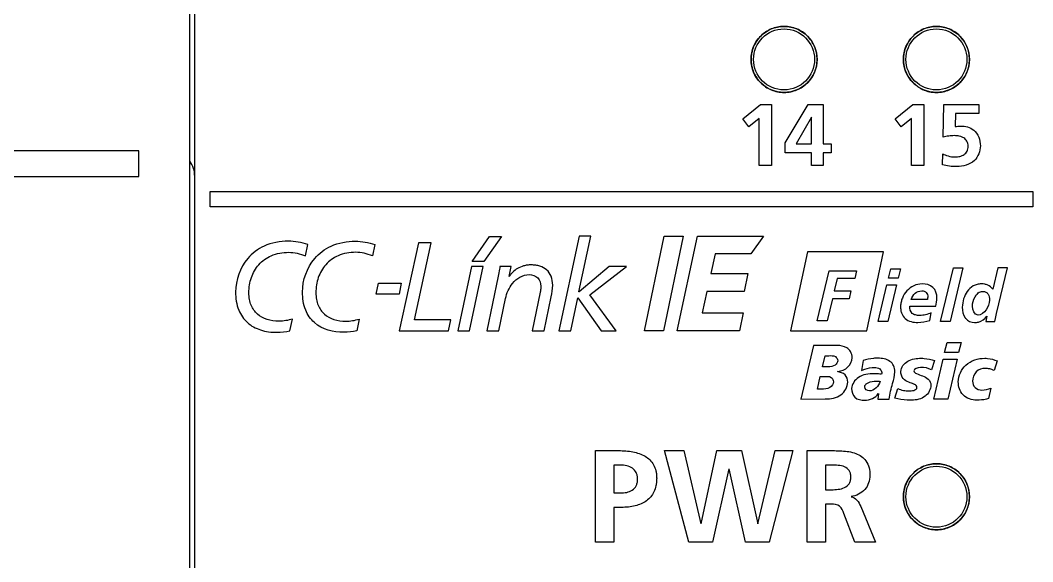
# Model space of a CAD drawing. Header units: millimetres. Extents: x 0 to 900, y 0 to 297.
# Drawn here: x 676.437 to 678.928, y 145.771 to 147.102 of the extents above; entities that cross this region are included whole.
import ezdxf

# ---------------------------------------------------------------- set-up
doc = ezdxf.new("R2010")
doc.units = ezdxf.units.MM

msp = doc.modelspace()

# ---------------------------------------------------------------- linework, layer by layer
at = {"color": 7, "linetype": 'Continuous'}
for p, q in [((676.85378072, 142.03042821), (676.85378072, 148.45542821)), ((676.86628072, 142.03042821), (676.86628072, 148.45542821)), ((678.31640982, 147.08669922), (678.31628032, 147.08669912)), ((678.69141267, 147.08669922), (678.69128032, 147.08669911)), ((678.31628071, 146.92417706), (678.31640982, 146.92417696)), ((678.69128071, 146.92417707), (678.69141267, 146.92417696)), ((678.21490757, 146.85923774), (678.25870387, 146.89444273)), ((678.25870387, 146.89444273), (678.28531756, 146.89444273)), ((678.28531756, 146.89444273), (678.28531756, 146.74462235)), ((678.31946747, 146.80000292), (678.37547248, 146.89444273)), ((678.37547248, 146.89444273), (678.41283068, 146.89444273)), ((678.41283068, 146.89444273), (678.41283068, 146.79806503)), ((678.58973846, 146.85925928), (678.63351322, 146.89446427)), ((678.63351322, 146.89446427), (678.66012691, 146.89446427)), ((678.66012691, 146.89446427), (678.66012691, 146.74464388)), ((678.70816503, 146.81397726), (678.70967228, 146.89446427)), ((678.70967228, 146.89446427), (678.7957361, 146.89446427)), ((678.7957361, 146.89446427), (678.7957361, 146.87213547)), ((678.73800853, 146.87213547), (678.73736257, 146.8401603)), ((678.7957361, 146.87213547), (678.73800853, 146.87213547)), ((678.22993698, 146.83970812), (678.21490757, 146.85923774)), ((678.25525874, 146.86031435), (678.22993698, 146.83970812)), ((678.25525874, 146.74462235), (678.25525874, 146.86031435)), ((678.38363315, 146.86311352), (678.3465118, 146.79806503)), ((678.38406379, 146.79806503), (678.38406379, 146.86311352)), ((678.60474633, 146.83972966), (678.58973846, 146.85925928)), ((678.63008962, 146.86033588), (678.60474633, 146.83972966)), ((678.63008962, 146.74464388), (678.63008962, 146.86033588)), ((678.31946747, 146.77573624), (678.31946747, 146.80000292)), ((678.3465118, 146.79806503), (678.38406379, 146.79806503)), ((678.41283068, 146.79806503), (678.43192966, 146.79806503)), ((678.43192966, 146.79806503), (678.43192966, 146.77573624)), ((676.72878072, 146.78042821), (672.22878072, 146.78042821)), ((676.72878072, 146.71792821), (676.72878072, 146.78042821)), ((678.38406379, 146.77573624), (678.31946747, 146.77573624)), ((678.38406379, 146.74462235), (678.38406379, 146.77573624)), ((678.41283068, 146.77573624), (678.41283068, 146.74462235)), ((678.43192966, 146.77573624), (678.41283068, 146.77573624)), ((678.70601182, 146.74636645), (678.70665778, 146.77319545)), ((678.28531756, 146.74462235), (678.25525874, 146.74462235)), ((678.41283068, 146.74462235), (678.38406379, 146.74462235)), ((678.66012691, 146.74464388), (678.63008962, 146.74464388)), ((672.22878072, 146.71792821), (676.72878072, 146.71792821)), ((676.90422789, 146.64330958), (676.90422789, 146.68081912)), ((676.90422789, 146.68081912), (678.9283102, 146.68081912)), ((678.9283102, 146.68081912), (678.9283102, 146.64330958)), ((678.9283102, 146.64330958), (676.90422789, 146.64330958)), ((677.54861508, 146.50905839), (677.59196317, 146.57051301)), ((677.62109471, 146.57051301), (677.57783482, 146.50905839)), ((677.59196317, 146.57051301), (677.62109471, 146.57051301)), ((677.81186983, 146.57102895), (677.76249358, 146.3383084)), ((677.81148177, 146.4344494), (677.8410008, 146.57102895)), ((677.8410008, 146.57102895), (677.81186983, 146.57102895)), ((677.97310002, 146.3383966), (678.02146202, 146.57126708)), ((678.06782199, 146.57126708), (678.01945998, 146.3383966)), ((678.02146202, 146.57126708), (678.06782199, 146.57126708)), ((678.05317712, 146.3383966), (678.10317515, 146.57126708)), ((678.10317515, 146.57126708), (678.2658738, 146.57126708)), ((678.2658738, 146.57126708), (678.23471491, 146.52723107)), ((677.13869122, 146.52227889), (677.14439306, 146.55010016)), ((677.30907169, 146.55010016), (677.3033434, 146.52227889)), ((677.41645412, 146.55459813), (677.36962231, 146.33815756)), ((677.40691578, 146.36541879), (677.44784731, 146.55459813)), ((677.44784731, 146.55459813), (677.41645412, 146.55459813)), ((678.14650119, 146.52723107), (678.13579867, 146.47915129)), ((678.23471491, 146.52723107), (678.14650119, 146.52723107)), ((678.37377217, 146.53220621), (678.33262456, 146.3383966)), ((678.56120966, 146.53220621), (678.37377217, 146.53220621)), ((678.51997385, 146.3383966), (678.56120966, 146.53220621)), ((677.54691732, 146.4965699), (677.5133457, 146.3383084)), ((677.54256487, 146.3383084), (677.57598655, 146.4965699)), ((677.57598655, 146.4965699), (677.54691732, 146.4965699)), ((677.57783482, 146.50905839), (677.54861508, 146.50905839)), ((677.64458501, 146.4965699), (677.61730614, 146.4965699)), ((677.63963284, 146.47146506), (677.64458501, 146.4965699)), ((677.88565859, 146.4965699), (677.81217026, 146.4344494)), ((677.8388494, 146.4264192), (677.92853042, 146.4965699)), ((677.92853042, 146.4965699), (677.88565859, 146.4965699)), ((677.6129537, 146.47234701), (677.58537055, 146.3383084)), ((677.64032133, 146.47146506), (677.63963284, 146.47146506)), ((678.13579867, 146.47915129), (678.22741615, 146.47915129)), ((678.22741615, 146.47915129), (678.21781166, 146.43513733)), ((678.39812295, 146.36302869), (678.42702021, 146.48593353)), ((678.42702021, 146.48593353), (678.49484755, 146.48593353)), ((678.49484755, 146.48593353), (678.49012909, 146.46655257)), ((678.57346001, 146.46808276), (678.57895018, 146.49062553)), ((678.57895018, 146.49062553), (678.60252925, 146.49062553)), ((678.60252925, 146.49062553), (678.59710082, 146.46808276)), ((678.70166099, 146.36089436), (678.73290425, 146.49293184)), ((678.75646127, 146.49293184), (678.72524006, 146.36089436)), ((678.73290425, 146.49293184), (678.75646127, 146.49293184)), ((678.84243865, 146.49293184), (678.82971204, 146.44078184)), ((678.83880058, 146.38096324), (678.86599567, 146.49293184)), ((678.86599567, 146.49293184), (678.84243865, 146.49293184)), ((677.31255983, 146.42803318), (677.3184601, 146.45540025)), ((677.3184601, 146.45540025), (677.37457449, 146.45540025)), ((677.37457449, 146.45540025), (677.36892998, 146.42803318)), ((678.44717288, 146.46655257), (678.43989675, 146.43623536)), ((678.49012909, 146.46655257), (678.44717288, 146.46655257)), ((678.54772898, 146.36089436), (678.56934569, 146.4515902)), ((678.56934569, 146.4515902), (678.59299091, 146.4515902)), ((678.59299091, 146.4515902), (678.57136978, 146.36089436)), ((678.59710082, 146.46808276), (678.57346001, 146.46808276)), ((677.36892998, 146.42803318), (677.31255983, 146.42803318)), ((677.71628795, 146.43298627), (677.69675706, 146.3383084)), ((677.72589244, 146.3383084), (677.74326696, 146.42174484)), ((677.81217026, 146.4344494), (677.81148177, 146.4344494)), ((677.90333738, 146.3383084), (677.8388494, 146.4264192)), ((678.12649404, 146.43513733), (678.11510359, 146.38240615)), ((678.21781166, 146.43513733), (678.12649404, 146.43513733)), ((678.43989675, 146.43623536), (678.48089443, 146.43623536)), ((678.48089443, 146.43623536), (678.47656403, 146.41692496)), ((677.61450594, 146.3383084), (677.63125867, 146.41808473)), ((677.79162896, 146.3383084), (677.80876975, 146.41954877)), ((677.80876975, 146.41954877), (677.8661277, 146.3383084)), ((678.43539437, 146.41692496), (678.42275595, 146.36302869)), ((678.47656403, 146.41692496), (678.43539437, 146.41692496)), ((678.62563206, 146.39888016), (678.68958321, 146.39888016)), ((678.66919182, 146.41511254), (678.62918634, 146.41511254)), ((678.11510359, 146.38240615), (678.2161139, 146.38240615)), ((678.2161139, 146.38240615), (678.20711355, 146.3383966)), ((678.67476637, 146.36386655), (678.67817012, 146.38251548)), ((678.81554343, 146.37424807), (678.81298135, 146.36089436)), ((677.10044965, 146.3383966), (677.10645576, 146.3671827)), ((677.27109086, 146.3671827), (677.26508419, 146.3383084)), ((677.49644303, 146.36541879), (677.40691578, 146.36541879)), ((677.49086908, 146.33815756), (677.49644303, 146.36541879)), ((678.42275595, 146.36302869), (678.39812295, 146.36302869)), ((678.57136978, 146.36089436), (678.54772898, 146.36089436)), ((678.72524006, 146.36089436), (678.70166099, 146.36089436)), ((678.81298135, 146.36089436), (678.83492439, 146.36089436)), ((677.36962231, 146.33815756), (677.49086908, 146.33815756)), ((677.5133457, 146.3383084), (677.54256487, 146.3383084)), ((677.58537055, 146.3383084), (677.61450594, 146.3383084)), ((677.69675706, 146.3383084), (677.72589244, 146.3383084)), ((677.76249358, 146.3383084), (677.79162896, 146.3383084)), ((677.8661277, 146.3383084), (677.90333738, 146.3383084)), ((678.01945998, 146.3383966), (677.97310002, 146.3383966)), ((678.20711355, 146.3383966), (678.05317712, 146.3383966)), ((678.33262456, 146.3383966), (678.51997385, 146.3383966)), ((678.38858461, 146.30211206), (678.35749128, 146.17012308)), ((678.44717288, 146.30211206), (678.38858461, 146.30211206)), ((678.71150361, 146.28473754), (678.71748767, 146.30969246)), ((678.71748767, 146.30969246), (678.75189715, 146.30969246)), ((678.75189715, 146.30969246), (678.74593072, 146.28473754)), ((678.41129936, 146.24990032), (678.41765384, 146.27713509)), ((678.41765384, 146.27713509), (678.42671652, 146.27713509)), ((678.74593072, 146.28473754), (678.71150361, 146.28473754)), ((678.42448018, 146.24990032), (678.41129936, 146.24990032)), ((678.51073537, 146.2652287), (678.50670984, 146.24046781)), ((678.68693234, 146.26510082), (678.67917996, 146.24276972)), ((678.68460839, 146.17012308), (678.70762742, 146.26865068)), ((678.70762742, 146.26865068), (678.74205453, 146.26865068)), ((678.74205453, 146.26865068), (678.71904051, 146.17012308)), ((678.84112454, 146.2643247), (678.83313843, 146.24068389)), ((678.39827347, 146.19503481), (678.40555342, 146.22610518)), ((678.40555342, 146.22610518), (678.41407752, 146.22610518)), ((678.5891985, 146.17292329), (678.59656282, 146.19622013)), ((678.82538605, 146.19714618), (678.81980768, 146.17158713)), ((678.35749128, 146.17012308), (678.41771558, 146.17078896)), ((678.40772744, 146.19503481), (678.39827347, 146.19503481)), ((678.54871677, 146.18390363), (678.54686907, 146.17012308)), ((678.54686907, 146.17012308), (678.57477413, 146.17012308)), ((678.71904051, 146.17012308), (678.68460839, 146.17012308)), ((677.8520916, 145.81880643), (677.8520916, 146.04377387)), ((677.8520916, 146.04377387), (677.90913015, 146.04377387)), ((678.08194682, 145.81880643), (678.02232443, 146.04377387)), ((678.02232443, 146.04377387), (678.06971659, 146.04377387)), ((678.06971659, 146.04377387), (678.11159653, 145.86393773)), ((678.1122425, 145.86393773), (678.15061271, 146.04377387)), ((678.15061271, 146.04377387), (678.21185001, 146.04377387)), ((678.21185001, 146.04377387), (678.25149062, 145.86393773)), ((678.25213658, 145.86393773), (678.29436104, 146.04377387)), ((678.33817887, 146.04377387), (678.27952542, 145.81880643)), ((678.29436104, 146.04377387), (678.33817887, 146.04377387)), ((678.37295322, 145.81880643), (678.37295322, 146.04377387)), ((678.37295322, 146.04377387), (678.42161578, 146.04377387)), ((677.89720136, 146.00833202), (677.89720136, 145.93966614)), ((677.91300593, 146.00833202), (677.89720136, 146.00833202)), ((678.18026242, 145.99866411), (678.14029883, 145.81880643)), ((678.22151793, 145.81880643), (678.18090838, 145.99866411)), ((678.41806298, 146.00833202), (678.41806298, 145.94771915)), ((678.4328986, 146.00833202), (678.41806298, 146.00833202)), ((678.69141267, 146.01164459), (678.69128141, 146.01164448)), ((678.41806298, 145.94771915), (678.4328986, 145.94771915)), ((677.89720136, 145.93966614), (677.91300593, 145.93966614)), ((677.89720136, 145.90422429), (677.89720136, 145.81880643)), ((677.91623575, 145.90422429), (677.89720136, 145.90422429)), ((678.41806298, 145.9122773), (678.41806298, 145.81880643)), ((678.43257562, 145.9122773), (678.41806298, 145.9122773)), ((678.50509575, 145.90678661), (678.54118356, 145.81880643)), ((678.49090609, 145.81880643), (678.46384024, 145.88906569)), ((678.6912805, 145.84916654), (678.69141267, 145.84916643)), ((677.89720136, 145.81880643), (677.8520916, 145.81880643)), ((678.14029883, 145.81880643), (678.08194682, 145.81880643)), ((678.27952542, 145.81880643), (678.22151793, 145.81880643)), ((678.41806298, 145.81880643), (678.37295322, 145.81880643)), ((678.54118356, 145.81880643), (678.49090609, 145.81880643))]:
    msp.add_line(p, q, dxfattribs=at)
for centre, radius in [((678.31628072, 147.00542821), 0.08125), ((678.31628072, 147.00542821), 0.075), ((678.69128072, 147.00542821), 0.08125), ((678.69128072, 147.00542821), 0.075), ((678.69128072, 145.93042821), 0.08125), ((678.69128072, 145.93042821), 0.075)]:
    msp.add_circle(centre, radius, dxfattribs=at)
for centre, radius, start, end in [((678.31640478, 147.0044846), 0.08221462, 90.08673982, 95.98152101), ((678.69140997, 147.00452424), 0.08217498, 90.0903984, 95.97743184), ((678.31720195, 147.00543056), 0.08205546, 171.20407261, 188.95031554), ((678.69215236, 147.00543029), 0.08200302, 171.05512151, 189.10001957), ((678.6913893, 147.00532557), 0.081233, 189.11220945, 189.2967549), ((678.69077686, 147.0052171), 0.08061108, 189.29099616, 200.18757728), ((678.69035429, 147.00507647), 0.08016594, 200.19746672, 201.51792204), ((678.69051398, 147.00514358), 0.08033912, 201.52067108, 207.56443374), ((678.69141468, 147.00558839), 0.08134342, 207.54860516, 207.94558742), ((678.69181571, 147.00580698), 0.08180012, 207.94920645, 212.6092947), ((678.69205372, 147.00595449), 0.08208011, 212.60649597, 213.00684479), ((678.69182395, 147.00578676), 0.08179605, 212.9959879, 224.3416281), ((678.69090722, 147.00493485), 0.080545, 224.36400946, 225.63599444), ((678.69135803, 147.0054039), 0.08119554, 225.63999855, 229.70201527), ((678.69177751, 147.00589277), 0.08183971, 229.6993909, 232.43092737), ((678.69193112, 147.00608851), 0.08208844, 232.43052456, 238.36734694), ((678.69178643, 147.00585237), 0.08181149, 238.36689237, 241.05498315), ((678.69146598, 147.00526505), 0.08114245, 241.0522815, 245.06818375), ((678.69113461, 147.00456445), 0.08036746, 245.07186248, 246.52237729), ((678.69102567, 147.00431648), 0.08009661, 246.52318205, 251.65919436), ((678.69112742, 147.00460393), 0.08040148, 251.6548309, 252.3707893), ((678.69117133, 147.0047477), 0.0805518, 252.37199356, 257.61849906), ((678.69118637, 147.00481079), 0.08061664, 257.61767388, 258.19726829), ((678.69127403, 147.00523484), 0.08104965, 258.19792612, 263.70553192), ((678.69138196, 147.00603764), 0.08185945, 263.69204977, 264.30748416), ((678.69141036, 147.00636149), 0.08218452, 264.31017327, 269.90961292), ((676.80378072, 146.71792821), 0.0625, 0, 36.77276911), ((678.6914126, 145.9292656), 0.08237899, 90.0912414, 90.87059564), ((678.69141258, 145.92926692), 0.08237767, 89.42634722, 89.999936), ((678.69141553, 145.92937286), 0.08227171, 84.61547014, 89.42766094), ((678.69144148, 145.92967913), 0.08196436, 83.79000716, 84.61343843), ((678.69213794, 145.93043537), 0.0819886, 170.9527975, 189.00070998), ((678.69141014, 145.93135418), 0.08218774, 264.1569046, 269.90962313)]:
    msp.add_arc(centre, radius, start, end, dxfattribs=at)
for points, knots in [([(678.30783738, 147.0862516), (678.30521624, 147.08597682), (678.29733195, 147.0847635), (678.27971468, 147.07930413), (678.25749942, 147.06433996), (678.242539, 147.04212436), (678.23747975, 147.02579626), (678.23630956, 147.01927508), (678.23611158, 147.01799726)], [0, 0, 0, 0, 0.0744520434, 0.2251324828, 0.5189910369, 0.8128235367, 0.9634627667, 1, 1, 1, 1]), ([(678.3976511, 147.0054403), (678.39765108, 147.0109367), (678.39656749, 147.02176647), (678.39026419, 147.04212556), (678.37530066, 147.06433707), (678.35309221, 147.07930345), (678.33273636, 147.08561398), (678.32190641, 147.08669906), (678.31640982, 147.08669922)], [0, 0, 0, 0, 0.1294298085, 0.2550205514, 0.5000118235, 0.7449763993, 0.8705665153, 1, 1, 1, 1]), ([(678.68285253, 147.08625243), (678.68022937, 147.08597762), (678.67234398, 147.08476423), (678.65472584, 147.07930306), (678.6325108, 147.06433909), (678.61754588, 147.04212501), (678.61250426, 147.02586207), (678.61133735, 147.01940984), (678.61114669, 147.01820015)], [0, 0, 0, 0, 0.0746478184, 0.225582564, 0.519997469, 0.8144054734, 0.9653319047, 1, 1, 1, 1]), ([(678.77265396, 147.0054403), (678.77265393, 147.0109367), (678.77157034, 147.02176646), (678.76526702, 147.04212556), (678.75030352, 147.06433706), (678.72809506, 147.07930348), (678.70773922, 147.08561392), (678.69690926, 147.08669922), (678.69141267, 147.08669922)], [0, 0, 0, 0, 0.1294297923, 0.2550205151, 0.5000118076, 0.7449763912, 0.8705665111, 1, 1, 1, 1]), ([(678.31640982, 146.92417696), (678.32190641, 146.92417713), (678.33273638, 146.92526223), (678.35309232, 146.931573), (678.37530094, 146.94654016), (678.3902643, 146.96875279), (678.39656749, 146.98911303), (678.39765113, 146.9999435), (678.3976511, 147.0054403)], [0, 0, 0, 0, 0.1294297847, 0.2550166311, 0.4999772127, 0.7449702326, 0.8705646254, 1, 1, 1, 1]), ([(678.69141267, 146.92417696), (678.69690927, 146.92417697), (678.70773924, 146.9252623), (678.72809518, 146.93157296), (678.7503038, 146.94654018), (678.76526714, 146.9687528), (678.77157034, 146.98911303), (678.77265398, 146.9999435), (678.77265396, 147.0054403)], [0, 0, 0, 0, 0.1294297888, 0.2550166392, 0.4999772286, 0.7449702689, 0.8705646417, 1, 1, 1, 1]), ([(678.23614562, 146.99266454), (678.23633562, 146.9914598), (678.2375016, 146.98501241), (678.24253889, 146.96875399), (678.25749915, 146.94653727), (678.27971456, 146.93157232), (678.30003538, 146.92527496), (678.31082474, 146.92418546), (678.31628071, 146.92417706)], [0, 0, 0, 0, 0.0319812841, 0.1717820166, 0.4444672809, 0.7171703309, 0.857001604, 1, 1, 1, 1]), ([(678.73736257, 146.8401603), (678.74188934, 146.84101441), (678.75200871, 146.842332), (678.76795369, 146.84025811), (678.7918906, 146.82962466), (678.79939656, 146.80700342), (678.79939656, 146.79294039)], [0, 0, 0, 0, 0.1536268368, 0.3377306602, 0.5310123003, 1, 1, 1, 1]), ([(678.70665778, 146.77319545), (678.7109888, 146.77140683), (678.72081401, 146.76740194), (678.73535089, 146.76502765), (678.74893829, 146.76654774), (678.75959188, 146.77096969), (678.76622299, 146.77817148), (678.76891438, 146.78564252), (678.76956603, 146.79209437), (678.76889816, 146.7985578), (678.76602348, 146.80607604), (678.76059196, 146.81143188), (678.75586004, 146.8139054), (678.75440384, 146.81453469)], [0, 0, 0, 0, 0.1315531615, 0.2973836274, 0.4068565526, 0.512045245, 0.6147498584, 0.6702786966, 0.7325864222, 0.7953389661, 0.851089306, 0.9556515407, 1, 1, 1, 1]), ([(678.75440384, 146.81453469), (678.75221954, 146.81547862), (678.74584289, 146.81743443), (678.73468131, 146.81840733), (678.72137075, 146.81739462), (678.71249013, 146.81534141), (678.70816503, 146.81397726)], [0, 0, 0, 0, 0.1512039197, 0.4210529743, 0.710599724, 1, 1, 1, 1]), ([(678.79939656, 146.79294039), (678.79939656, 146.78001287), (678.7878155, 146.74940863), (678.74401756, 146.7394542), (678.71743947, 146.7436278), (678.70601182, 146.74636645)], [0, 0, 0, 0, 0.3223220648, 0.7070065686, 1, 1, 1, 1]), ([(677.09667929, 146.55856252), (677.07638073, 146.55856252), (677.03824752, 146.55200098), (676.98375618, 146.51090556), (676.96670999, 146.46277232), (676.96670999, 146.4335454)], [0, 0, 0, 0, 0.3057848762, 0.5597150497, 1, 1, 1, 1]), ([(677.13143328, 146.4335454), (677.13143328, 146.46277317), (677.1484861, 146.51091371), (677.20300392, 146.55200433), (677.24115357, 146.55856252), (677.26146376, 146.55856252)], [0, 0, 0, 0, 0.4401830126, 0.694119598, 1, 1, 1, 1]), ([(677.0734486, 146.36193065), (677.06356244, 146.36193065), (677.04456423, 146.36424198), (677.01925063, 146.37750939), (677.0056732, 146.39702487), (677.00039909, 146.41591334), (676.99910353, 146.43281673), (677.00056284, 146.45093453), (677.00648919, 146.47500421), (677.02196499, 146.5028537), (677.05495605, 146.52670351), (677.08274138, 146.53128016), (677.09734958, 146.53128016)], [0, 0, 0, 0, 0.1095970941, 0.2085190238, 0.307629027, 0.3628582146, 0.4246672518, 0.4945742801, 0.5634765396, 0.6986010975, 0.8380547926, 1, 1, 1, 1]), ([(677.2620679, 146.53128016), (677.24745457, 146.53128016), (677.21966845, 146.52671303), (677.18668839, 146.50285359), (677.17124935, 146.47499934), (677.16534336, 146.45093308), (677.16388922, 146.43281664), (677.16518231, 146.41591394), (677.17044938, 146.39702778), (677.18400852, 146.3775126), (677.20930245, 146.36424146), (677.22828778, 146.36193065), (677.23816692, 146.36193065)], [0, 0, 0, 0, 0.1620492435, 0.3014668035, 0.4365622098, 0.5054722562, 0.5753980095, 0.6372244292, 0.6924645982, 0.791567786, 0.8904488561, 1, 1, 1, 1]), ([(677.61730614, 146.4965699), (677.61700055, 146.49430078), (677.61576182, 146.48618776), (677.61406915, 146.47815603), (677.6129537, 146.47234701)], [0, 0, 0, 0, 0.2790584079, 1, 1, 1, 1]), ([(677.74326696, 146.42174484), (677.74521736, 146.4312693), (677.74845585, 146.4482233), (677.74507631, 146.47209806), (677.73316184, 146.48925938), (677.71835108, 146.49692278), (677.70509565, 146.49979633), (677.69461859, 146.50046887), (677.68459115, 146.49987024), (677.67301213, 146.49757199), (677.65630061, 146.49056931), (677.64530493, 146.47947458), (677.64032133, 146.47146506)], [0, 0, 0, 0, 0.1670619108, 0.2944563458, 0.4030675252, 0.5123891816, 0.571889844, 0.6356515439, 0.6921135814, 0.7440694302, 0.8378994127, 1, 1, 1, 1]), ([(677.63125867, 146.41808473), (677.63397569, 146.43125023), (677.64523575, 146.458667), (677.67353083, 146.4767171), (677.68900525, 146.4767171)], [0, 0, 0, 0, 0.46487452, 1, 1, 1, 1]), ([(677.68900525, 146.4767171), (677.69657668, 146.4767171), (677.71279613, 146.471319), (677.71784019, 146.4551605), (677.71784019, 146.44781984)], [0, 0, 0, 0, 0.5077381006, 1, 1, 1, 1]), ([(677.71784019, 146.44781984), (677.71784019, 146.44681893), (677.71759876, 146.44184761), (677.71698312, 146.4368984), (677.71628795, 146.43298627)], [0, 0, 0, 0, 0.2012155765, 1, 1, 1, 1]), ([(678.65601541, 146.45368043), (678.64232475, 146.45368043), (678.62102908, 146.44323958), (678.60829271, 146.42231799), (678.60407715, 146.40890175), (678.6028794, 146.39874903), (678.60337368, 146.38925301), (678.60604162, 146.37855408), (678.61710567, 146.36233946), (678.63484431, 146.35876444), (678.64578473, 146.35876444)], [0, 0, 0, 0, 0.2761120311, 0.416727695, 0.4874876023, 0.5582393554, 0.6217826691, 0.6782179855, 0.7793543897, 1, 1, 1, 1]), ([(678.69236137, 146.41916071), (678.69257599, 146.42836271), (678.68634236, 146.44933413), (678.66539043, 146.45368043), (678.65601541, 146.45368043)], [0, 0, 0, 0, 0.4954110408, 1, 1, 1, 1]), ([(678.82971204, 146.44078184), (678.82636517, 146.44472996), (678.82016879, 146.44989059), (678.81009616, 146.4531977), (678.80111351, 146.45400881), (678.79130599, 146.45284941), (678.77856059, 146.44773431), (678.76600093, 146.43574134), (678.75739531, 146.41694797), (678.75368231, 146.3946052), (678.75631689, 146.37683602), (678.76253314, 146.36938764), (678.76287727, 146.36899882)], [0, 0, 0, 0, 0.1093216776, 0.1635215369, 0.2219197676, 0.298590123, 0.369870837, 0.5087428591, 0.6527705672, 0.7982840971, 0.9892364164, 1, 1, 1, 1]), ([(676.96670999, 146.4335454), (676.96670999, 146.41853703), (676.97052099, 146.39043159), (676.9937631, 146.35618798), (677.02881217, 146.33776912), (677.06563048, 146.33325954), (677.09002908, 146.33576836), (677.10044965, 146.3383966)], [0, 0, 0, 0, 0.2340891129, 0.4291960428, 0.6211733292, 0.8323780362, 1, 1, 1, 1]), ([(677.23321474, 146.33462533), (677.20776865, 146.33462533), (677.16608004, 146.34482203), (677.13524026, 146.39044649), (677.13143328, 146.41853867), (677.13143328, 146.4335454)], [0, 0, 0, 0, 0.4804436655, 0.716660344, 1, 1, 1, 1]), ([(678.62918634, 146.41511254), (678.6314008, 146.420687), (678.63667429, 146.4322003), (678.64935221, 146.43638971), (678.65523929, 146.43638971)], [0, 0, 0, 0, 0.5046747356, 1, 1, 1, 1]), ([(678.65523929, 146.43638971), (678.65917569, 146.43638971), (678.6681223, 146.43415899), (678.66997612, 146.42517606), (678.66987974, 146.421273)], [0, 0, 0, 0, 0.5020503406, 1, 1, 1, 1]), ([(678.77965227, 146.39851415), (678.7798849, 146.40665877), (678.78339751, 146.41901529), (678.79226395, 146.43060508), (678.7994562, 146.43464879), (678.8060569, 146.43578064), (678.81325672, 146.43421838), (678.82068028, 146.42683695), (678.8221196, 146.41890305), (678.82204785, 146.41384253)], [0, 0, 0, 0, 0.3096602399, 0.4666443115, 0.5411611897, 0.6175998336, 0.7172948573, 0.8076568856, 1, 1, 1, 1]), ([(678.67817012, 146.38251548), (678.67378703, 146.38052741), (678.66468984, 146.37723228), (678.65145822, 146.37557672), (678.64013346, 146.37648016), (678.62789689, 146.38190078), (678.62548707, 146.39264254), (678.62563206, 146.39888016)], [0, 0, 0, 0, 0.2152027775, 0.4295832811, 0.5906309139, 0.7210168281, 1, 1, 1, 1]), ([(678.78522623, 146.35876444), (678.78840295, 146.35876444), (678.80004714, 146.35968453), (678.81021686, 146.3675436), (678.81522152, 146.37424807)], [0, 0, 0, 0, 0.2752048935, 1, 1, 1, 1]), ([(678.83492439, 146.36089436), (678.83512373, 146.36222453), (678.8362823, 146.36894018), (678.83767381, 146.37561181), (678.83880058, 146.38096324)], [0, 0, 0, 0, 0.1973969364, 1, 1, 1, 1]), ([(678.48369081, 146.27188305), (678.48383524, 146.27710253), (678.48199334, 146.28725478), (678.46838185, 146.29982386), (678.45528122, 146.30211206), (678.44717288, 146.30211206)], [0, 0, 0, 0, 0.2947449391, 0.5422956198, 1, 1, 1, 1]), ([(678.42671652, 146.27713509), (678.4320672, 146.27713509), (678.44239155, 146.27849263), (678.44845486, 146.26874687), (678.44833706, 146.26488565)], [0, 0, 0, 0, 0.5807311134, 1, 1, 1, 1]), ([(678.44818713, 146.23835553), (678.4573607, 146.23947082), (678.47527677, 146.24579999), (678.48347254, 146.26367656), (678.48369081, 146.27188305)], [0, 0, 0, 0, 0.5295615073, 1, 1, 1, 1]), ([(678.54710338, 146.27089085), (678.54352441, 146.27089085), (678.53122218, 146.27050326), (678.51900353, 146.26801225), (678.51073537, 146.2652287)], [0, 0, 0, 0, 0.2908996198, 1, 1, 1, 1]), ([(678.57477413, 146.17012308), (678.57676552, 146.18325849), (678.58197145, 146.20558849), (678.59034594, 146.23274383), (678.58774209, 146.25294539), (678.57351552, 146.26857637), (678.55740365, 146.27089085), (678.54710338, 146.27089085)], [0, 0, 0, 0, 0.3086049347, 0.5327923603, 0.6546939318, 0.760738266, 1, 1, 1, 1]), ([(678.60375517, 146.23857161), (678.60399799, 146.24858075), (678.62060783, 146.26863438), (678.64286696, 146.27089085), (678.65437497, 146.27089085)], [0, 0, 0, 0, 0.4652435171, 1, 1, 1, 1]), ([(678.65437497, 146.27089085), (678.65669346, 146.27089085), (678.66773306, 146.27023141), (678.67862152, 146.26776378), (678.68693234, 146.26510082)], [0, 0, 0, 0, 0.2099026489, 1, 1, 1, 1]), ([(678.7451546, 146.21281852), (678.74554631, 146.22788995), (678.76011749, 146.26054256), (678.79380174, 146.27089085), (678.81026934, 146.27089085)], [0, 0, 0, 0, 0.477950178, 1, 1, 1, 1]), ([(678.81026934, 146.27089085), (678.81259652, 146.27089085), (678.82312317, 146.2700784), (678.83354455, 146.26750449), (678.84112454, 146.2643247)], [0, 0, 0, 0, 0.2206458911, 1, 1, 1, 1]), ([(678.44833706, 146.26488565), (678.44823681, 146.26066057), (678.44145008, 146.25071646), (678.43043529, 146.24990032), (678.42448018, 146.24990032)], [0, 0, 0, 0, 0.4150975582, 1, 1, 1, 1]), ([(678.50670984, 146.24046781), (678.50937424, 146.24182244), (678.51943002, 146.24658178), (678.53076591, 146.2482202), (678.53887856, 146.2482202)], [0, 0, 0, 0, 0.2692386257, 1, 1, 1, 1]), ([(678.53887856, 146.2482202), (678.54344675, 146.2482202), (678.55201794, 146.24695393), (678.55682158, 146.23891943), (678.55670728, 146.23556064)], [0, 0, 0, 0, 0.576142611, 1, 1, 1, 1]), ([(678.67917996, 146.24276972), (678.67065264, 146.24628555), (678.65802433, 146.25072903), (678.63607625, 146.24575213), (678.63592448, 146.23966964)], [0, 0, 0, 0, 0.6025374241, 1, 1, 1, 1]), ([(678.83313843, 146.24068389), (678.82970208, 146.24226619), (678.82256749, 146.24489355), (678.80740515, 146.24718923), (678.78603098, 146.24028407), (678.78059853, 146.22257583), (678.7803402, 146.21415469)], [0, 0, 0, 0, 0.1593674703, 0.3176147553, 0.645087387, 1, 1, 1, 1]), ([(678.41407752, 146.22610518), (678.42011148, 146.22610518), (678.43178588, 146.22796983), (678.43798854, 146.21696061), (678.43787325, 146.21281852)], [0, 0, 0, 0, 0.5928636999, 1, 1, 1, 1]), ([(678.4730759, 146.21245342), (678.4732413, 146.2186574), (678.46822311, 146.23251829), (678.45478104, 146.23703412), (678.44818713, 146.23801157)], [0, 0, 0, 0, 0.4821403124, 1, 1, 1, 1]), ([(678.53786872, 146.23254345), (678.52465424, 146.23254345), (678.49922172, 146.23024095), (678.48295457, 146.2069765), (678.48268039, 146.19637006)], [0, 0, 0, 0, 0.554660083, 1, 1, 1, 1]), ([(678.55625307, 146.2315733), (678.55495409, 146.23169183), (678.54883999, 146.23222036), (678.54270187, 146.23254345), (678.53786872, 146.23254345)], [0, 0, 0, 0, 0.2125248536, 1, 1, 1, 1]), ([(678.63584804, 146.20732103), (678.63173597, 146.2090943), (678.62243453, 146.21181752), (678.60721961, 146.2195327), (678.60357652, 146.23229511), (678.60375517, 146.23857161)], [0, 0, 0, 0, 0.2751418242, 0.6112125705, 1, 1, 1, 1]), ([(678.63592448, 146.23966964), (678.63583982, 146.23659456), (678.6450472, 146.2313097), (678.65695198, 146.22771849), (678.67234964, 146.22091943), (678.67776389, 146.20993777), (678.67763272, 146.20470454)], [0, 0, 0, 0, 0.161439329, 0.4339334552, 0.7252779029, 1, 1, 1, 1]), ([(678.43787325, 146.21281852), (678.43774528, 146.20744095), (678.42884831, 146.19495374), (678.41505895, 146.19503481), (678.40772744, 146.19503481)], [0, 0, 0, 0, 0.423197559, 1, 1, 1, 1]), ([(678.41771558, 146.17078896), (678.43109756, 146.17099), (678.4583484, 146.17480072), (678.47277745, 146.20068776), (678.4730759, 146.21245342)], [0, 0, 0, 0, 0.5320844933, 1, 1, 1, 1]), ([(678.48268039, 146.19637006), (678.48246622, 146.18874957), (678.48793132, 146.17048538), (678.50642759, 146.16781677), (678.51484969, 146.16781677)], [0, 0, 0, 0, 0.4751145846, 1, 1, 1, 1]), ([(678.52624014, 146.19055798), (678.52125388, 146.19055798), (678.51251049, 146.197451), (678.51703164, 146.2070983), (678.52677896, 146.21358742), (678.53666067, 146.2145978), (678.54353146, 146.21437076)], [0, 0, 0, 0, 0.3024507847, 0.4308498428, 0.5830118872, 1, 1, 1, 1]), ([(678.59656282, 146.19622013), (678.60085797, 146.19432392), (678.60765874, 146.19219331), (678.61581399, 146.19096761), (678.62053003, 146.19061605), (678.62466633, 146.19051554), (678.62977462, 146.19069458), (678.63559003, 146.19156452), (678.64042772, 146.19348068), (678.64293402, 146.19646427), (678.64374935, 146.19986267), (678.64199486, 146.20426592), (678.63845046, 146.20616511), (678.63630494, 146.207124), (678.63584804, 146.20732103)], [0, 0, 0, 0, 0.2234951618, 0.3358520241, 0.3921464657, 0.4484861247, 0.5328029325, 0.6348385032, 0.7290604535, 0.7712339829, 0.8153432383, 0.8894102374, 0.976497206, 1, 1, 1, 1]), ([(678.67763272, 146.20470454), (678.67734175, 146.19440241), (678.66533192, 146.17196523), (678.64185438, 146.16799985), (678.63043431, 146.16781677)], [0, 0, 0, 0, 0.474334601, 1, 1, 1, 1]), ([(678.79050473, 146.16781677), (678.7784508, 146.16781677), (678.75310869, 146.17626421), (678.7448714, 146.20153067), (678.7451546, 146.21281852)], [0, 0, 0, 0, 0.5163314492, 1, 1, 1, 1]), ([(678.7803402, 146.21415469), (678.78020172, 146.20874618), (678.78485843, 146.1964776), (678.79730833, 146.19277169), (678.80335922, 146.19277169)], [0, 0, 0, 0, 0.4720530717, 1, 1, 1, 1]), ([(678.63043431, 146.16781677), (678.62668359, 146.16777897), (678.61282223, 146.16822807), (678.59892532, 146.17011961), (678.5891985, 146.17292329)], [0, 0, 0, 0, 0.2703604193, 1, 1, 1, 1]), ([(678.81980768, 146.17158713), (678.81796051, 146.1709883), (678.80841397, 146.16841694), (678.79843423, 146.16781677), (678.79050473, 146.16781677)], [0, 0, 0, 0, 0.1967123515, 1, 1, 1, 1]), ([(677.90913015, 146.04377387), (677.92095081, 146.04377387), (677.94341093, 146.04231809), (677.97008511, 146.03386395), (677.98665944, 146.02143161), (677.99601909, 146.00914103), (678.0007053, 145.99654692), (678.00261843, 145.98517253), (678.00307321, 145.97583376), (678.00265482, 145.96652407), (678.00100373, 145.95521126), (677.99696434, 145.94253805), (677.98880504, 145.9297266), (677.97410501, 145.91624653), (677.94915556, 145.90607913), (677.92761889, 145.90422429), (677.91623575, 145.90422429)], [0, 0, 0, 0, 0.1368548684, 0.2596479953, 0.3168444411, 0.3742093907, 0.4360424311, 0.4702774135, 0.5075123665, 0.5440665028, 0.5780031248, 0.6397091255, 0.6964682912, 0.7518618205, 0.8682104249, 1, 1, 1, 1]), ([(678.42161578, 146.04377387), (678.43393911, 146.04377387), (678.45783145, 146.04382), (678.49207963, 146.03972616), (678.52306217, 146.01992519), (678.5276614, 145.99526076), (678.5276614, 145.98285954)], [0, 0, 0, 0, 0.2643646638, 0.5129261702, 0.7339644697, 1, 1, 1, 1]), ([(677.91300593, 145.93966614), (677.91843728, 145.93966614), (677.92879893, 145.94045675), (677.9432842, 145.94547736), (677.95204345, 145.95478308), (677.9553745, 145.96459183), (677.95614388, 145.97321638), (677.95537783, 145.9818896), (677.95213611, 145.99190043), (677.94362799, 146.00168857), (677.92907563, 146.00739412), (677.91853619, 146.00833202), (677.91300593, 146.00833202)], [0, 0, 0, 0, 0.130901992, 0.2490713094, 0.3613640511, 0.4237541515, 0.4958979292, 0.5686244572, 0.6322548388, 0.747072591, 0.8667141412, 1, 1, 1, 1]), ([(678.4328986, 145.94771915), (678.43851931, 145.94771915), (678.44944621, 145.94813811), (678.46509064, 145.95153904), (678.47582025, 145.95991477), (678.47999815, 145.96997853), (678.48090952, 145.97886465), (678.4800175, 145.98764564), (678.47584022, 145.99731897), (678.4650448, 146.00512636), (678.44948728, 146.00803005), (678.43856186, 146.00833202), (678.4328986, 146.00833202)], [0, 0, 0, 0, 0.1311549469, 0.2549044694, 0.3686906792, 0.4307878884, 0.504376534, 0.5752169454, 0.6347615407, 0.7450651015, 0.8678522624, 1, 1, 1, 1]), ([(678.69016091, 146.01163508), (678.68508197, 146.0115579), (678.67468526, 146.01043666), (678.65472788, 146.00425714), (678.63251196, 145.98930737), (678.61754515, 145.96710301), (678.61251849, 145.95089156), (678.61135456, 145.94448946), (678.61116935, 145.94332792)], [0, 0, 0, 0, 0.1346450037, 0.2760260374, 0.5517586177, 0.8274549423, 0.9688068478, 1, 1, 1, 1]), ([(678.77265396, 145.93042535), (678.77265395, 145.93592152), (678.77157067, 145.94674981), (678.76526776, 145.96710356), (678.75030236, 145.98930534), (678.72809302, 146.00425757), (678.71058721, 146.00967855), (678.70281777, 146.0108894), (678.70030779, 146.01116252)], [0, 0, 0, 0, 0.1391906441, 0.274225933, 0.537607491, 0.8009887799, 0.9360438093, 1, 1, 1, 1]), ([(678.5276614, 145.98285954), (678.5276614, 145.97061449), (678.51895715, 145.94431747), (678.49388596, 145.93235206), (678.48123818, 145.93064419)], [0, 0, 0, 0, 0.4896527083, 1, 1, 1, 1]), ([(678.69141267, 145.84916643), (678.69690926, 145.84916644), (678.70773917, 145.85025162), (678.72809496, 145.85656153), (678.75030365, 145.87152725), (678.7652672, 145.89373878), (678.77157039, 145.91409837), (678.77265396, 145.92492862), (678.77265396, 145.93042535)], [0, 0, 0, 0, 0.1294326292, 0.2550212157, 0.4999807979, 0.7449696125, 0.8705631343, 1, 1, 1, 1]), ([(678.46384024, 145.88906569), (678.46133633, 145.89558926), (678.45535064, 145.91001686), (678.43958586, 145.9122773), (678.43257562, 145.9122773)], [0, 0, 0, 0, 0.4991909574, 1, 1, 1, 1]), ([(678.61115918, 145.91758565), (678.61134685, 145.91640244), (678.61251218, 145.90997692), (678.61754571, 145.89373933), (678.63251066, 145.87152521), (678.65472594, 145.85656196), (678.67240523, 145.85108227), (678.68035572, 145.8498686), (678.68304305, 145.84959345)], [0, 0, 0, 0, 0.0338791946, 0.1846513611, 0.478748918, 0.7728503399, 0.923625612, 1, 1, 1, 1])]:
    msp.add_open_spline(points, degree=3, knots=knots, dxfattribs=at)
for points in [[(677.14439306, 146.55010016), (677.12923559, 146.55568263), (677.11283209, 146.55856252), (677.09667929, 146.55856252)], [(677.26146376, 146.55856252), (677.27758182, 146.55856252), (677.29394893, 146.55567635), (677.30907169, 146.55010016)], [(677.09734958, 146.53128016), (677.11145298, 146.53128016), (677.12568909, 146.52774248), (677.13869122, 146.52227889)], [(677.3033434, 146.52227889), (677.29035856, 146.52772801), (677.27614976, 146.53128016), (677.2620679, 146.53128016)], [(678.66987974, 146.421273), (678.66981507, 146.41920776), (678.66956517, 146.41714478), (678.66919182, 146.41511254)], [(678.68958321, 146.39888016), (678.69111503, 146.40552931), (678.69212351, 146.41234154), (678.69236137, 146.41916071)], [(678.7936048, 146.37702623), (678.78506467, 146.37702623), (678.77950783, 146.38997524), (678.77965227, 146.39851415)], [(678.82204785, 146.41384253), (678.82160597, 146.39834095), (678.80911267, 146.37702623), (678.7936048, 146.37702623)], [(677.10645576, 146.3671827), (677.09585446, 146.3637578), (677.0845894, 146.36193065), (677.0734486, 146.36193065)], [(677.23816692, 146.36193065), (677.24928033, 146.36193065), (677.26052145, 146.36374826), (677.27109086, 146.3671827)], [(678.64578473, 146.35876444), (678.65559384, 146.35876444), (678.66537499, 146.36103448), (678.67476637, 146.36386655)], [(678.76287727, 146.36899882), (678.76838341, 146.36277767), (678.77707261, 146.35876444), (678.78522623, 146.35876444)], [(677.26508419, 146.3383084), (677.25469699, 146.33576585), (677.2439086, 146.33462533), (677.23321474, 146.33462533)], [(678.55670728, 146.23556064), (678.55670728, 146.23422293), (678.55669007, 146.23283762), (678.55625307, 146.2315733)], [(678.55259296, 146.21381072), (678.55011829, 146.20236013), (678.5379551, 146.19055798), (678.52624014, 146.19055798)], [(678.54353146, 146.21437076), (678.54655772, 146.21437076), (678.54962303, 146.2143919), (678.55259296, 146.21381072)], [(678.80335922, 146.19277169), (678.81084489, 146.19277169), (678.81844716, 146.19433778), (678.82538605, 146.19714618)], [(678.51484969, 146.16781677), (678.52723215, 146.16781677), (678.54154934, 146.17354479), (678.54833312, 146.18390363)], [(678.48123818, 145.92999822), (678.492299, 145.92912347), (678.50052905, 145.9168986), (678.50509575, 145.90678661)]]:
    msp.add_open_spline(points, degree=3, dxfattribs=at)

doc.saveas('drawing.dxf')
